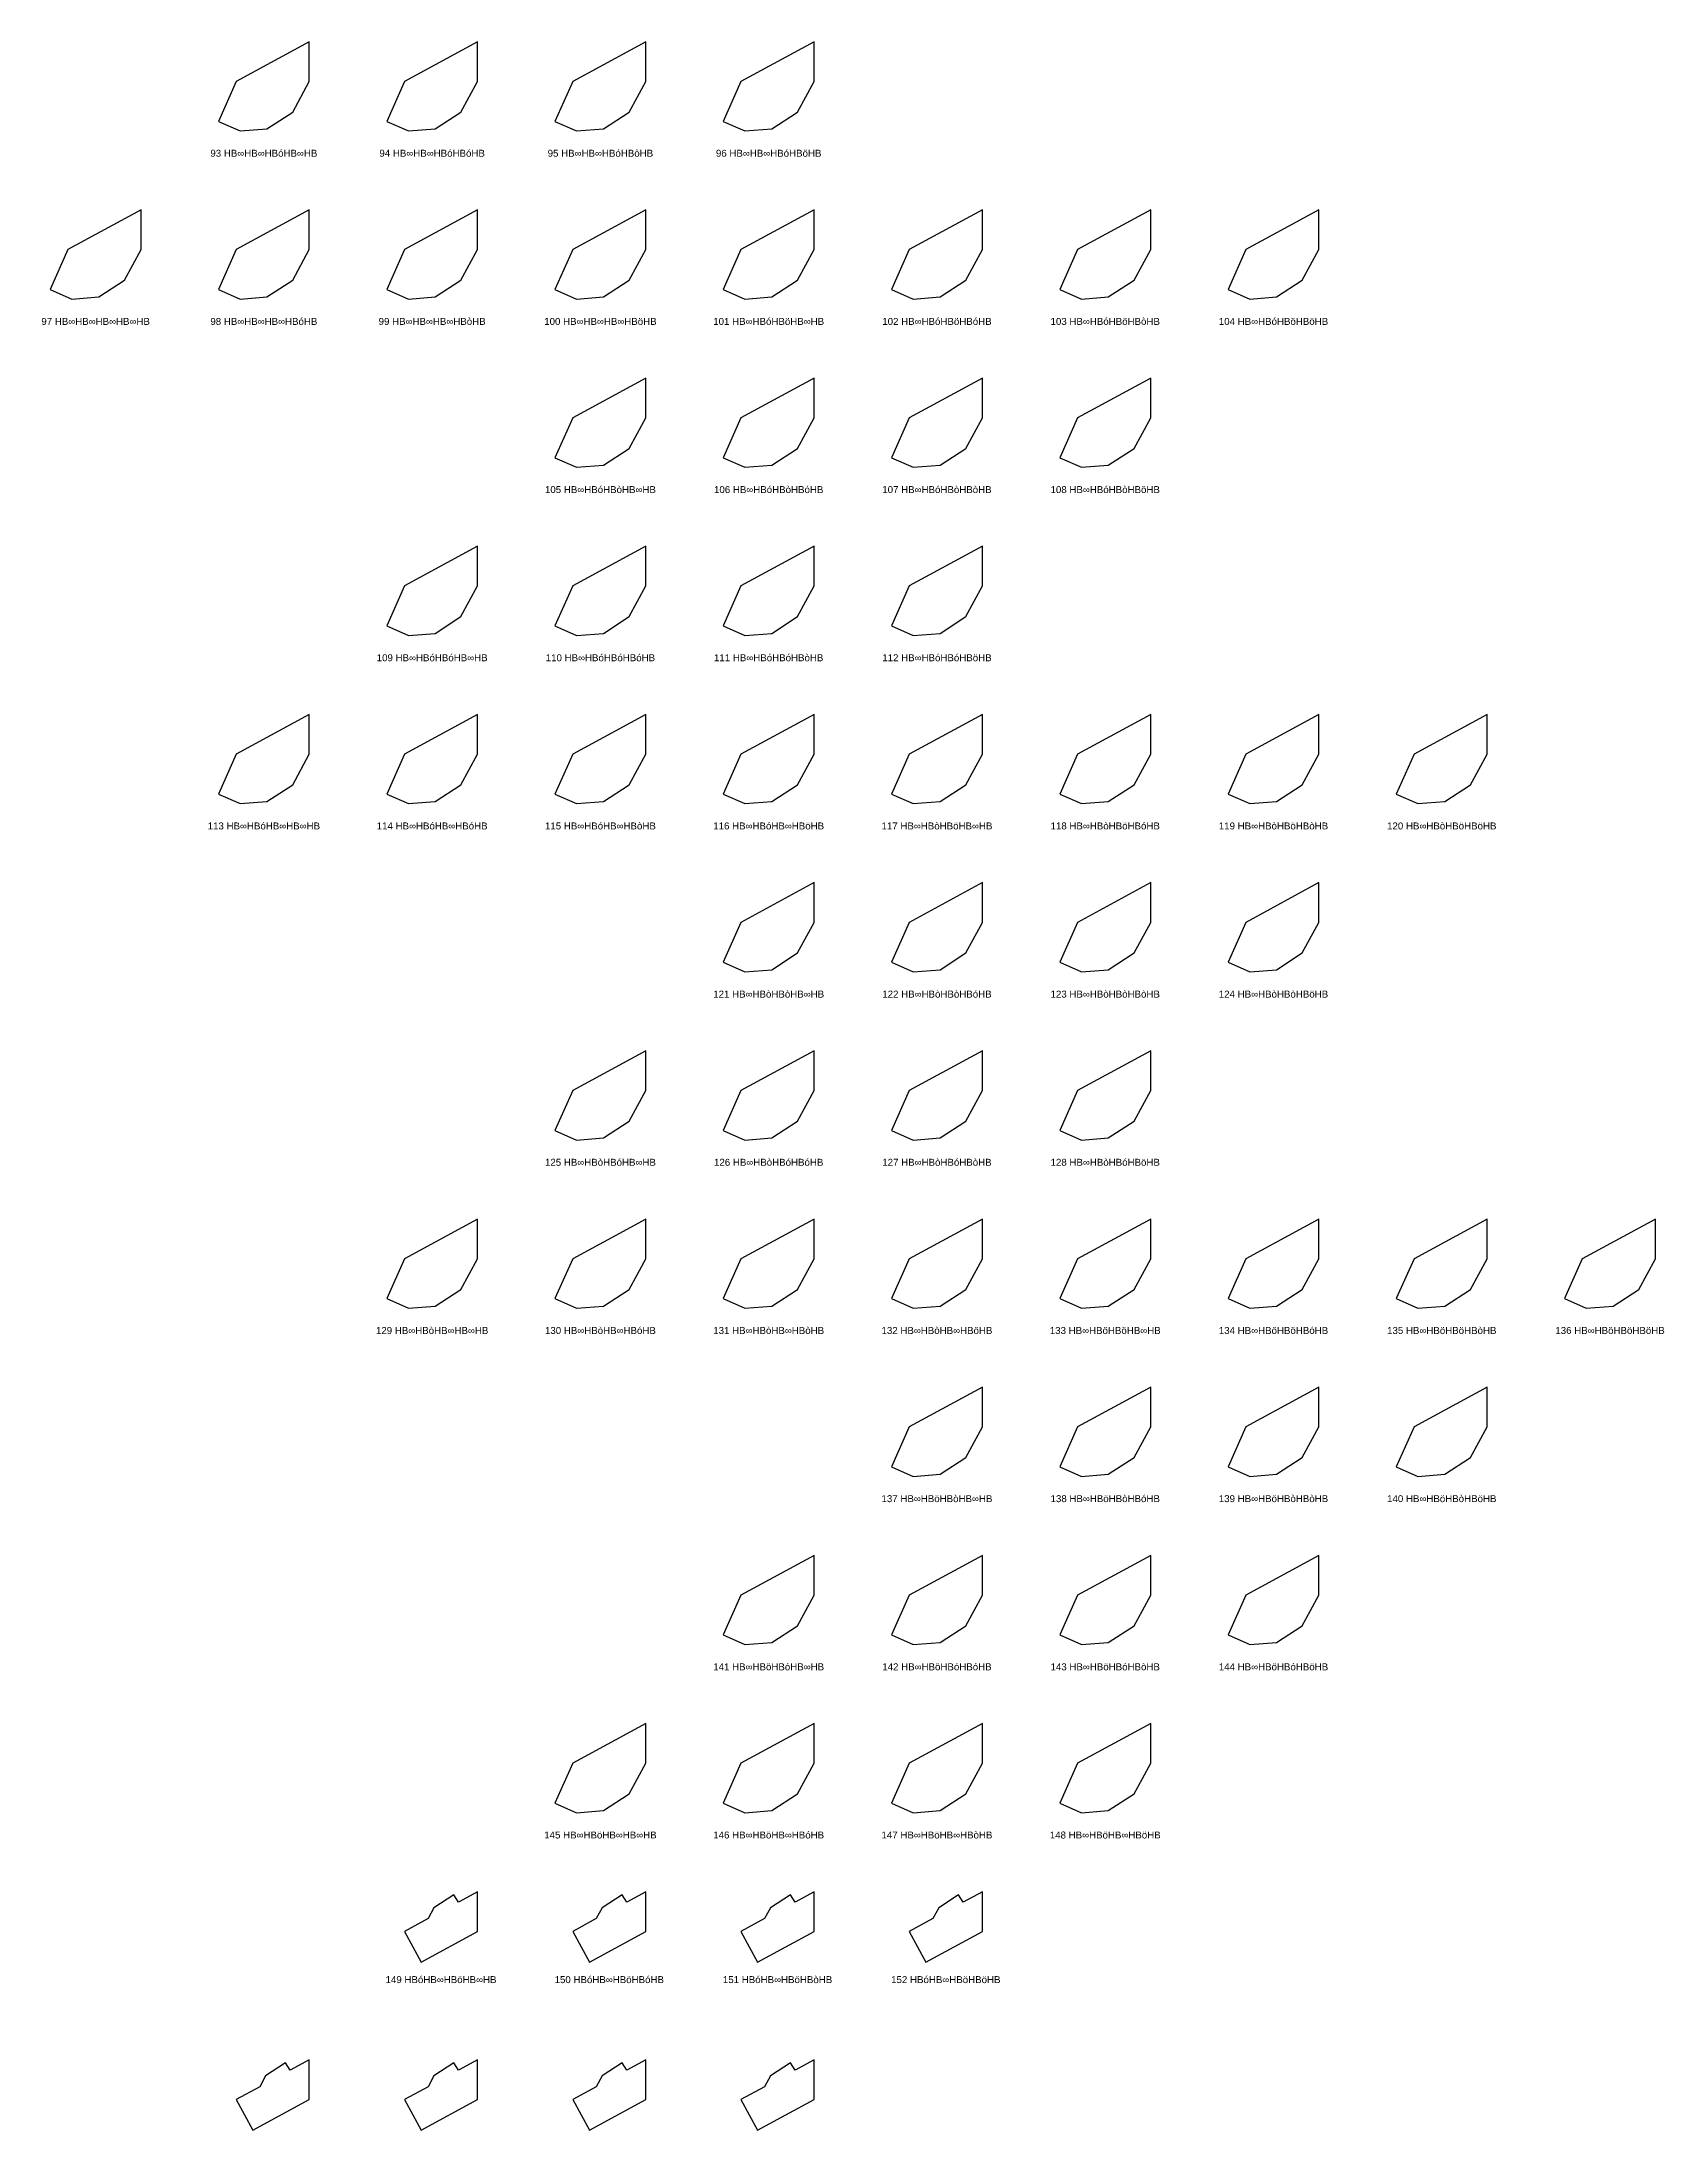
# Model space of a CAD drawing. Header units: millimetres. Extents: x 122552 to 1654769, y -10280102 to 62068.
# Drawn here: x 1316966 to 1573906, y -1547999 to -1217069 of the extents above; entities that cross this region are included whole.
import ezdxf
from ezdxf.enums import TextEntityAlignment as Align

# ---------------------------------------------------------------- set-up
doc = ezdxf.new("R2010")
doc.units = ezdxf.units.MM
doc.styles.add('Arial', font='arial_0.ttf')

msp = doc.modelspace()

# ---------------------------------------------------------------- linework, layer by layer
for points in [[(1359335, -1217069), (1347747, -1223357), (1344940, -1229676), (1348369, -1231200), (1352625, -1230862), (1356698, -1228215), (1359335, -1223357)], [(1385983, -1217069), (1374396, -1223357), (1371589, -1229676), (1375018, -1231200), (1379274, -1230862), (1383347, -1228215), (1385983, -1223357)], [(1412632, -1217069), (1401045, -1223357), (1398237, -1229676), (1401667, -1231200), (1405923, -1230862), (1409996, -1228215), (1412632, -1223357)], [(1439281, -1217069), (1427693, -1223357), (1424886, -1229676), (1428315, -1231200), (1432571, -1230862), (1436644, -1228215), (1439281, -1223357)], [(1332686, -1243717), (1321099, -1250006), (1318291, -1256325), (1321721, -1257848), (1325977, -1257511), (1330050, -1254863), (1332686, -1250006)], [(1359335, -1243717), (1347747, -1250006), (1344940, -1256325), (1348369, -1257848), (1352625, -1257511), (1356698, -1254863), (1359335, -1250006)], [(1385983, -1243717), (1374396, -1250006), (1371589, -1256325), (1375018, -1257848), (1379274, -1257511), (1383347, -1254863), (1385983, -1250006)], [(1412632, -1243717), (1401045, -1250006), (1398237, -1256325), (1401667, -1257848), (1405923, -1257511), (1409996, -1254863), (1412632, -1250006)], [(1439281, -1243717), (1427693, -1250006), (1424886, -1256325), (1428315, -1257848), (1432571, -1257511), (1436644, -1254863), (1439281, -1250006)], [(1465929, -1243717), (1454342, -1250006), (1451535, -1256325), (1454964, -1257848), (1459220, -1257511), (1463293, -1254863), (1465929, -1250006)], [(1492578, -1243717), (1480991, -1250006), (1478183, -1256325), (1481613, -1257848), (1485869, -1257511), (1489942, -1254863), (1492578, -1250006)], [(1519227, -1243717), (1507639, -1250006), (1504832, -1256325), (1508261, -1257848), (1512517, -1257511), (1516590, -1254863), (1519227, -1250006)], [(1412632, -1270366), (1401045, -1276654), (1398237, -1282973), (1401667, -1284497), (1405923, -1284159), (1409996, -1281512), (1412632, -1276654)], [(1439281, -1270366), (1427693, -1276654), (1424886, -1282973), (1428315, -1284497), (1432571, -1284159), (1436644, -1281512), (1439281, -1276654)], [(1465929, -1270366), (1454342, -1276654), (1451535, -1282973), (1454964, -1284497), (1459220, -1284159), (1463293, -1281512), (1465929, -1276654)], [(1492578, -1270366), (1480991, -1276654), (1478183, -1282973), (1481613, -1284497), (1485869, -1284159), (1489942, -1281512), (1492578, -1276654)], [(1385983, -1297015), (1374396, -1303303), (1371589, -1309622), (1375018, -1311146), (1379274, -1310808), (1383347, -1308161), (1385983, -1303303)], [(1412632, -1297015), (1401045, -1303303), (1398237, -1309622), (1401667, -1311146), (1405923, -1310808), (1409996, -1308161), (1412632, -1303303)], [(1439281, -1297015), (1427693, -1303303), (1424886, -1309622), (1428315, -1311146), (1432571, -1310808), (1436644, -1308161), (1439281, -1303303)], [(1465929, -1297015), (1454342, -1303303), (1451535, -1309622), (1454964, -1311146), (1459220, -1310808), (1463293, -1308161), (1465929, -1303303)], [(1359335, -1323663), (1347747, -1329952), (1344940, -1336271), (1348369, -1337794), (1352625, -1337457), (1356698, -1334809), (1359335, -1329952)], [(1385983, -1323663), (1374396, -1329952), (1371589, -1336271), (1375018, -1337794), (1379274, -1337457), (1383347, -1334809), (1385983, -1329952)], [(1412632, -1323663), (1401045, -1329952), (1398237, -1336271), (1401667, -1337794), (1405923, -1337457), (1409996, -1334809), (1412632, -1329952)], [(1439281, -1323663), (1427693, -1329952), (1424886, -1336271), (1428315, -1337794), (1432571, -1337457), (1436644, -1334809), (1439281, -1329952)], [(1465929, -1323663), (1454342, -1329952), (1451535, -1336271), (1454964, -1337794), (1459220, -1337457), (1463293, -1334809), (1465929, -1329952)], [(1492578, -1323663), (1480991, -1329952), (1478183, -1336271), (1481613, -1337794), (1485869, -1337457), (1489942, -1334809), (1492578, -1329952)], [(1519227, -1323663), (1507639, -1329952), (1504832, -1336271), (1508261, -1337794), (1512517, -1337457), (1516590, -1334809), (1519227, -1329952)], [(1545875, -1323663), (1534288, -1329952), (1531481, -1336271), (1534910, -1337794), (1539166, -1337457), (1543239, -1334809), (1545875, -1329952)], [(1439281, -1350312), (1427693, -1356600), (1424886, -1362919), (1428315, -1364443), (1432571, -1364105), (1436644, -1361458), (1439281, -1356600)], [(1465929, -1350312), (1454342, -1356600), (1451535, -1362919), (1454964, -1364443), (1459220, -1364105), (1463293, -1361458), (1465929, -1356600)], [(1492578, -1350312), (1480991, -1356600), (1478183, -1362919), (1481613, -1364443), (1485869, -1364105), (1489942, -1361458), (1492578, -1356600)], [(1519227, -1350312), (1507639, -1356600), (1504832, -1362919), (1508261, -1364443), (1512517, -1364105), (1516590, -1361458), (1519227, -1356600)], [(1412632, -1376961), (1401045, -1383249), (1398237, -1389568), (1401667, -1391092), (1405923, -1390754), (1409996, -1388107), (1412632, -1383249)], [(1439281, -1376961), (1427693, -1383249), (1424886, -1389568), (1428315, -1391092), (1432571, -1390754), (1436644, -1388107), (1439281, -1383249)], [(1465929, -1376961), (1454342, -1383249), (1451535, -1389568), (1454964, -1391092), (1459220, -1390754), (1463293, -1388107), (1465929, -1383249)], [(1492578, -1376961), (1480991, -1383249), (1478183, -1389568), (1481613, -1391092), (1485869, -1390754), (1489942, -1388107), (1492578, -1383249)], [(1385983, -1403609), (1374396, -1409898), (1371589, -1416217), (1375018, -1417740), (1379274, -1417403), (1383347, -1414755), (1385983, -1409898)], [(1412632, -1403609), (1401045, -1409898), (1398237, -1416217), (1401667, -1417740), (1405923, -1417403), (1409996, -1414755), (1412632, -1409898)], [(1439281, -1403609), (1427693, -1409898), (1424886, -1416217), (1428315, -1417740), (1432571, -1417403), (1436644, -1414755), (1439281, -1409898)], [(1465929, -1403609), (1454342, -1409898), (1451535, -1416217), (1454964, -1417740), (1459220, -1417403), (1463293, -1414755), (1465929, -1409898)], [(1492578, -1403609), (1480991, -1409898), (1478183, -1416217), (1481613, -1417740), (1485869, -1417403), (1489942, -1414755), (1492578, -1409898)], [(1519227, -1403609), (1507639, -1409898), (1504832, -1416217), (1508261, -1417740), (1512517, -1417403), (1516590, -1414755), (1519227, -1409898)], [(1545875, -1403609), (1534288, -1409898), (1531481, -1416217), (1534910, -1417740), (1539166, -1417403), (1543239, -1414755), (1545875, -1409898)], [(1572524, -1403609), (1560937, -1409898), (1558129, -1416217), (1561559, -1417740), (1565815, -1417403), (1569888, -1414755), (1572524, -1409898)], [(1465929, -1430258), (1454342, -1436546), (1451535, -1442865), (1454964, -1444389), (1459220, -1444051), (1463293, -1441404), (1465929, -1436546)], [(1492578, -1430258), (1480991, -1436546), (1478183, -1442865), (1481613, -1444389), (1485869, -1444051), (1489942, -1441404), (1492578, -1436546)], [(1519227, -1430258), (1507639, -1436546), (1504832, -1442865), (1508261, -1444389), (1512517, -1444051), (1516590, -1441404), (1519227, -1436546)], [(1545875, -1430258), (1534288, -1436546), (1531481, -1442865), (1534910, -1444389), (1539166, -1444051), (1543239, -1441404), (1545875, -1436546)], [(1439281, -1456907), (1427693, -1463195), (1424886, -1469514), (1428315, -1471038), (1432571, -1470700), (1436644, -1468053), (1439281, -1463195)], [(1465929, -1456907), (1454342, -1463195), (1451535, -1469514), (1454964, -1471038), (1459220, -1470700), (1463293, -1468053), (1465929, -1463195)], [(1492578, -1456907), (1480991, -1463195), (1478183, -1469514), (1481613, -1471038), (1485869, -1470700), (1489942, -1468053), (1492578, -1463195)], [(1519227, -1456907), (1507639, -1463195), (1504832, -1469514), (1508261, -1471038), (1512517, -1470700), (1516590, -1468053), (1519227, -1463195)], [(1412632, -1483555), (1401045, -1489844), (1398237, -1496163), (1401667, -1497686), (1405923, -1497349), (1409996, -1494701), (1412632, -1489844)], [(1439281, -1483555), (1427693, -1489844), (1424886, -1496163), (1428315, -1497686), (1432571, -1497349), (1436644, -1494701), (1439281, -1489844)], [(1465929, -1483555), (1454342, -1489844), (1451535, -1496163), (1454964, -1497686), (1459220, -1497349), (1463293, -1494701), (1465929, -1489844)], [(1492578, -1483555), (1480991, -1489844), (1478183, -1496163), (1481613, -1497686), (1485869, -1497349), (1489942, -1494701), (1492578, -1489844)], [(1377032, -1521350), (1385983, -1516492), (1385983, -1510204), (1382962, -1511844), (1382215, -1510695), (1379069, -1512740), (1378133, -1514464), (1374396, -1516492)], [(1403681, -1521350), (1412632, -1516492), (1412632, -1510204), (1409610, -1511844), (1408864, -1510695), (1405717, -1512740), (1404781, -1514464), (1401045, -1516492)], [(1430330, -1521350), (1439281, -1516492), (1439281, -1510204), (1436259, -1511844), (1435512, -1510695), (1432366, -1512740), (1431430, -1514464), (1427693, -1516492)], [(1456978, -1521350), (1465929, -1516492), (1465929, -1510204), (1462908, -1511844), (1462161, -1510695), (1459015, -1512740), (1458079, -1514464), (1454342, -1516492)], [(1350384, -1547999), (1359335, -1543141), (1359335, -1536853), (1356313, -1538492), (1355566, -1537343), (1352420, -1539388), (1351484, -1541113), (1347747, -1543141)], [(1377032, -1547999), (1385983, -1543141), (1385983, -1536853), (1382962, -1538492), (1382215, -1537343), (1379069, -1539388), (1378133, -1541113), (1374396, -1543141)], [(1403681, -1547999), (1412632, -1543141), (1412632, -1536853), (1409610, -1538492), (1408864, -1537343), (1405717, -1539388), (1404781, -1541113), (1401045, -1543141)], [(1430330, -1547999), (1439281, -1543141), (1439281, -1536853), (1436259, -1538492), (1435512, -1537343), (1432366, -1539388), (1431430, -1541113), (1427693, -1543141)]]:
    msp.add_lwpolyline(points, close=True)

# ---------------------------------------------------------------- texts
at = {"style": 'Arial'}
for s, p in [('93 HB∞HB∞HBóHB∞HB', (1352137, -1234732)), ('94 HB∞HB∞HBóHBóHB', (1378786, -1234732)), ('95 HB∞HB∞HBóHBòHB', (1405435, -1234732)), ('96 HB∞HB∞HBóHBöHB', (1432083, -1234732)), ('97 HB∞HB∞HB∞HB∞HB', (1325489, -1261381)), ('98 HB∞HB∞HB∞HBóHB', (1352137, -1261381)), ('99 HB∞HB∞HB∞HBòHB', (1378786, -1261381)), ('100 HB∞HB∞HB∞HBöHB', (1405435, -1261381)), ('101 HB∞HBóHBöHB∞HB', (1432083, -1261381)), ('102 HB∞HBóHBöHBóHB', (1458732, -1261381)), ('103 HB∞HBóHBöHBòHB', (1485381, -1261381)), ('104 HB∞HBóHBöHBöHB', (1512029, -1261381)), ('105 HB∞HBóHBòHB∞HB', (1405435, -1288030)), ('106 HB∞HBóHBòHBóHB', (1432083, -1288030)), ('107 HB∞HBóHBòHBòHB', (1458732, -1288030)), ('108 HB∞HBóHBòHBöHB', (1485381, -1288030)), ('109 HB∞HBóHBóHB∞HB', (1378786, -1314678)), ('110 HB∞HBóHBóHBóHB', (1405435, -1314678)), ('111 HB∞HBóHBóHBòHB', (1432083, -1314678)), ('112 HB∞HBóHBóHBöHB', (1458732, -1314678)), ('113 HB∞HBóHB∞HB∞HB', (1352137, -1341327)), ('114 HB∞HBóHB∞HBóHB', (1378786, -1341327)), ('115 HB∞HBóHB∞HBòHB', (1405435, -1341327)), ('116 HB∞HBóHB∞HBöHB', (1432083, -1341327)), ('117 HB∞HBòHBöHB∞HB', (1458732, -1341327)), ('118 HB∞HBòHBöHBóHB', (1485381, -1341327)), ('119 HB∞HBòHBöHBòHB', (1512029, -1341327)), ('120 HB∞HBòHBöHBöHB', (1538678, -1341327)), ('121 HB∞HBòHBòHB∞HB', (1432083, -1367976)), ('122 HB∞HBòHBòHBóHB', (1458732, -1367976)), ('123 HB∞HBòHBòHBòHB', (1485381, -1367976)), ('124 HB∞HBòHBòHBöHB', (1512029, -1367976)), ('125 HB∞HBòHBóHB∞HB', (1405435, -1394624)), ('126 HB∞HBòHBóHBóHB', (1432083, -1394624)), ('127 HB∞HBòHBóHBòHB', (1458732, -1394624)), ('128 HB∞HBòHBóHBöHB', (1485381, -1394624)), ('129 HB∞HBòHB∞HB∞HB', (1378786, -1421273)), ('130 HB∞HBòHB∞HBóHB', (1405435, -1421273)), ('131 HB∞HBòHB∞HBòHB', (1432083, -1421273)), ('132 HB∞HBòHB∞HBöHB', (1458732, -1421273)), ('133 HB∞HBöHBöHB∞HB', (1485381, -1421273)), ('134 HB∞HBöHBöHBóHB', (1512029, -1421273)), ('135 HB∞HBöHBöHBòHB', (1538678, -1421273)), ('136 HB∞HBöHBöHBöHB', (1565327, -1421273)), ('137 HB∞HBöHBòHB∞HB', (1458732, -1447922)), ('138 HB∞HBöHBòHBóHB', (1485381, -1447922)), ('139 HB∞HBöHBòHBòHB', (1512029, -1447922)), ('140 HB∞HBöHBòHBöHB', (1538678, -1447922)), ('141 HB∞HBöHBóHB∞HB', (1432083, -1474570)), ('142 HB∞HBöHBóHBóHB', (1458732, -1474570)), ('143 HB∞HBöHBóHBòHB', (1485381, -1474570)), ('144 HB∞HBöHBóHBöHB', (1512029, -1474570)), ('145 HB∞HBöHB∞HB∞HB', (1405435, -1501219)), ('146 HB∞HBöHB∞HBóHB', (1432083, -1501219)), ('147 HB∞HBöHB∞HBòHB', (1458732, -1501219)), ('148 HB∞HBöHB∞HBöHB', (1485381, -1501219)), ('149 HBóHB∞HBöHB∞HB', (1380190, -1524136)), ('150 HBóHB∞HBöHBóHB', (1406838, -1524136)), ('151 HBóHB∞HBöHBòHB', (1433487, -1524136)), ('152 HBóHB∞HBöHBöHB', (1460136, -1524136))]:
    msp.add_text(s, height=1100, dxfattribs=at).set_placement(p, align=Align.MIDDLE_CENTER)

doc.saveas('drawing.dxf')
